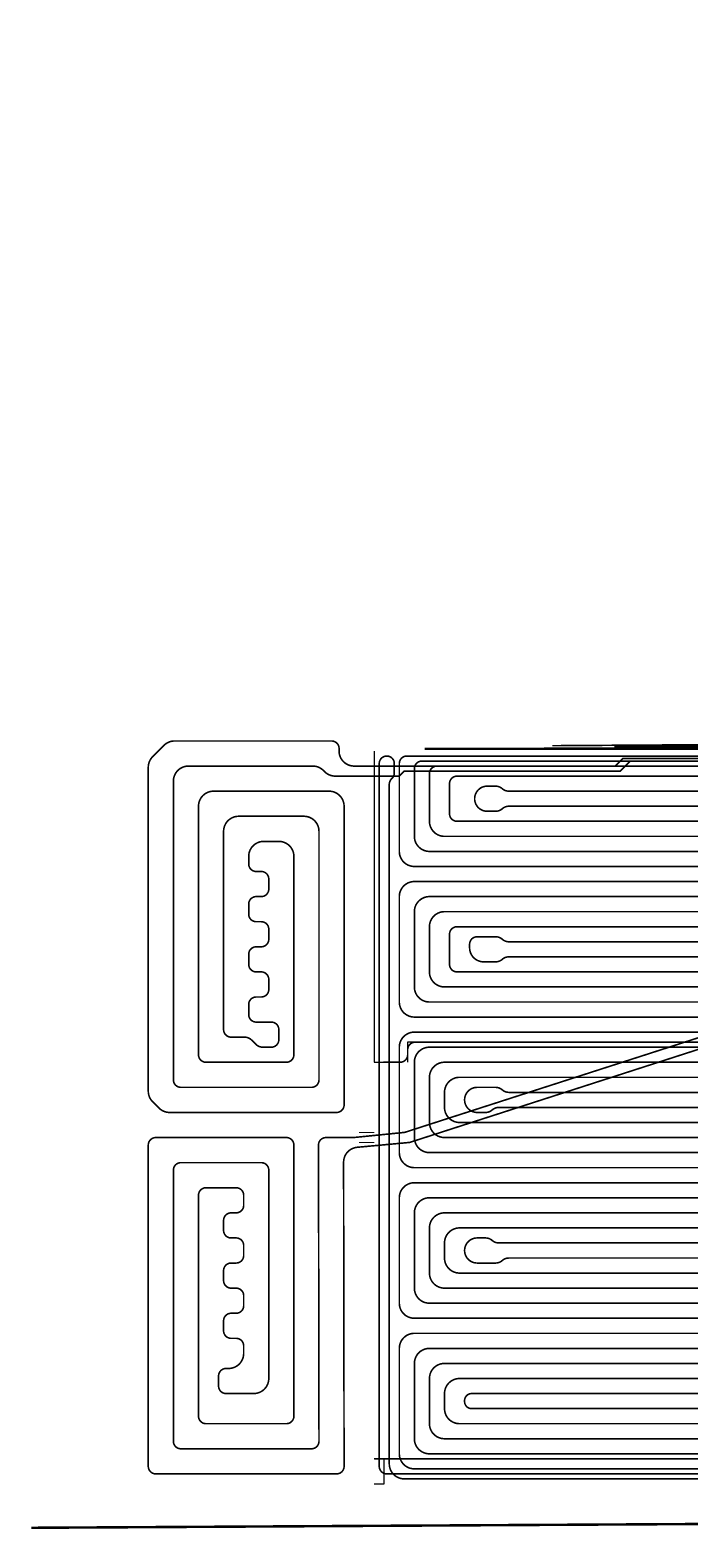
# Model space of a CAD drawing. Header units: inches. Extents: x 11970 to 30357, y 2676 to 17607.
# Drawn here: x 11970 to 18533, y 2676 to 17607 of the extents above; entities that cross this region are included whole.
import ezdxf

# ---------------------------------------------------------------- set-up
doc = ezdxf.new("R2010")
doc.units = ezdxf.units.IN
doc.header["$MEASUREMENT"] = 0
for name, color, linetype, true_color in [('Electro Grid', 7, 'Continuous', 0xc2ced6), ('Electro Schematic', 7, 'Continuous', 0xc2ced6), ('HF Pipes Schematic', 1, 'Continuous', 0xff0000)]:
    doc.layers.add(name, color=color, linetype=linetype, true_color=true_color)
doc.layers.add('Holes', color=50, linetype='Continuous', lineweight=5)

msp = doc.modelspace()

# ---------------------------------------------------------------- linework, layer by layer
at = {"layer": 'Electro Grid'}
for p, q in [((15398, 10425, 267), (15398, 7325, 267)), ((20181, 7525, 267), (15731, 7525, 267)), ((15731, 7525, 267), (15731, 7325, 267)), ((15398, 7325, 267), (15498, 7325, 267)), ((15498, 3375, 267), (15398, 3375, 267)), ((15498, 3275, 267), (15498, 3375, 267)), ((15498, 3125, 267), (15498, 3275, 267)), ((15498, 3125, 267), (15498, 3225, 267)), ((15398, 3125, 267), (15498, 3125, 267))]:
    msp.add_line(p, q, dxfattribs=at)
at = {"layer": 'Electro Schematic', "color": 244, "ltscale": 0.1, "const_width": 25, "elevation": 267}
for points in [[(28408, 9885), (28158, 9960), (27758, 9885), (27758, 9685), (27023, 9685), (22715, 9675), (22415, 9675), (20906, 9675), (20906, 10200), (20506, 10200), (20523, 10449), (15900, 10447)], [(28408, 9910), (28158, 9985), (27708, 9910), (27708, 9735), (27023, 9735), (22715, 9725), (22415, 9725), (20956, 9725), (20956, 10250), (20506, 10250), (20506, 10475), (17790, 10463)], [(20626, 2737), (11982, 2688)]]:
    msp.add_lwpolyline(points, dxfattribs=at)
at = {"layer": 'Electro Schematic', "color": 252, "ltscale": 0.1, "const_width": 16, "elevation": 267}
msp.add_lwpolyline([(20506, 10500), (17171, 10478)], dxfattribs=at)
for points in [[(20506, 10150), (20301, 10150, 0.414214), (20231, 10080), (20231, 7345, -0.414214), (20161, 7275), (19801, 7275, 0.413988), (19731, 7205), (19728, 3445, -0.413988), (19658, 3375), (15498, 3375), (15398, 3375)], [(20506, 10175), (20256, 10175, 0.414214), (20181, 10100), (20181, 7600, -0.414214), (20106, 7525), (15806, 7525, 0.414214), (15731, 7450), (15731, 7400, -0.414214), (15656, 7325), (15489, 7325)]]:
    msp.add_lwpolyline(points, format="xyb", dxfattribs=at)
at = {"layer": 'HF Pipes Schematic', "color": 1, "ltscale": 0.1, "const_width": 16, "elevation": 316}
msp.add_lwpolyline([(16813, 17599), (16813, 17599)], close=True, dxfattribs=at)
for points in [[(19265, 10325), (17948, 10325), (17848, 10225), (15698, 10225), (15648, 10175), (15448, 10175), (15198, 10175), (15098, 10175), (15010, 10175, -0.198912), (14904, 10219), (14892, 10231, 0.198912), (14786, 10275), (13548, 10275, 0.414214), (13398, 10125), (13398, 7150, 0.414214), (13473, 7075), (14773, 7075, 0.414214), (14848, 7150), (14848, 9625, 0.414214), (14698, 9775), (14048, 9775, 0.414214), (13898, 9625), (13898, 7650, 0.414214), (13973, 7575), (14107, 7575, -0.198912), (14177, 7546), (14219, 7504, 0.198912), (14289, 7475), (14373, 7475, 0.414214), (14448, 7550), (14448, 7650, 0.414214), (14373, 7725), (14223, 7725, -0.414214), (14148, 7800), (14148, 7900, -0.414214), (14223, 7975), (14273, 7975, 0.414214), (14348, 8050), (14348, 8150, 0.414214), (14273, 8225), (14223, 8225, -0.414214), (14148, 8300), (14148, 8400, -0.414214), (14223, 8475), (14273, 8475, 0.414214), (14348, 8550), (14348, 8650, 0.414214), (14273, 8725), (14223, 8725, -0.414214), (14148, 8800), (14148, 8900, -0.414214), (14223, 8975), (14273, 8975, 0.414214), (14348, 9050), (14348, 9150, 0.414214), (14273, 9225), (14223, 9225, -0.414214), (14148, 9300), (14148, 9375, -0.414214), (14298, 9525), (14448, 9525, -0.414214), (14598, 9375), (14598, 7400, -0.414214), (14523, 7325), (13723, 7325, -0.414214), (13648, 7400), (13648, 9875, -0.414214), (13798, 10025), (14948, 10025, -0.414214), (15098, 9875), (15098, 6900, -0.414214), (15023, 6825), (13360, 6825, -0.198912), (13254, 6869), (13192, 6931, -0.198912), (13148, 7037), (13148, 10263, -0.198912), (13192, 10369), (13304, 10481, -0.198912), (13410, 10525), (14973, 10525, -0.414214), (15048, 10450), (15048, 10425, 0.414214), (15198, 10275), (15448, 10275), (17798, 10275), (17873, 10350), (19340, 10350)], [(18836, 7521), (15759, 6529, -0.078169), (15736, 6525), (15229, 6478, 0.388072), (15093, 6329), (15098, 3300, -0.414691), (15023, 3225), (13223, 3225, -0.414214), (13148, 3300), (13148, 6500, -0.414214), (13223, 6575), (14523, 6575, -0.414214), (14598, 6500), (14598, 3800, -0.414214), (14523, 3725), (13723, 3725, -0.414214), (13648, 3800), (13648, 6000, -0.414214), (13723, 6075), (14023, 6075, -0.414214), (14098, 6000), (14098, 5900, -0.414214), (14023, 5825), (13973, 5825, 0.414214), (13898, 5750), (13898, 5650, 0.414214), (13973, 5575), (14023, 5575, -0.414214), (14098, 5500), (14098, 5400, -0.414214), (14023, 5325), (13973, 5325, 0.414214), (13898, 5250), (13898, 5150, 0.414214), (13973, 5075), (14023, 5075, -0.414214), (14098, 5000), (14098, 4900, -0.414214), (14023, 4825), (13973, 4825, 0.414214), (13898, 4750), (13898, 4650, 0.414214), (13973, 4575), (14023, 4575, -0.414214), (14098, 4500), (14098, 4425, -0.414214), (13948, 4275), (13923, 4275, 0.414214), (13848, 4200), (13848, 4100, 0.414214), (13923, 4025), (14198, 4025, 0.414214), (14348, 4175), (14348, 6250, 0.414214), (14273, 6325), (13473, 6325, 0.414214), (13398, 6250), (13398, 3550, 0.414214), (13473, 3475), (14773, 3475, 0.414713), (14848, 3550), (14843, 6500, -0.414722), (14918, 6575), (15193, 6575), (15686, 6625, 0.078169), (15709, 6629), (18787, 7621, 0.078988)]]:
    msp.add_lwpolyline(points, format="xyb", dxfattribs=at)
at = {"layer": 'HF Pipes Schematic', "elevation": 316}
msp.add_lwpolyline([(20248, 3175, 16, 16, 0), (15698, 3175, 16, 16, -0.414211), (15548, 3325, 16, 16, 0), (15548, 10094, 16, 16, -0.198912), (15570, 10147, 16, 16, 0), (15576, 10153, 16, 16, 0.198912), (15598, 10206, 16, 16, 0), (15598, 10300, 16, 16, 0.414214), (15523, 10375, 16, 16, 0), (15523, 10375, 16, 16, 0.414214), (15448, 10300, 16, 16, 0), (15448, 3300, 16, 16, 0.414214), (15523, 3225, 16, 16, 0), (15548, 3225, 16, 16, 0), (15548, 3225, 16, 16, 0), (20278, 3225, 16, 16, 0)], format="xyseb", dxfattribs=at)
at = {"layer": 'HF Pipes Schematic', "color": 6, "elevation": 316}
for points in [[(19948, 9275, 16, 16, 0), (15798, 9275, 16, 16, -0.414214), (15648, 9425, 16, 16, 0), (15648, 10300, 16, 16, -0.414214), (15723, 10375, 16, 16, 0), (20323, 10375, 16, 16, -0.414214)], [(20173, 10325, 16, 16, 0), (15873, 10325, 16, 16, 0.414214), (15798, 10250, 16, 16, 0), (15798, 9575, 16, 16, 0.413896), (15948, 9425, 16, 16, 0), (19798, 9423, 16, 16, 0.414362)], [(19648, 9575, 16, 16, 0), (16098, 9575, 16, 16, -0.414214), (15948, 9725, 16, 16, 0), (15948, 10200, 16, 16, -0.414214), (16023, 10275, 16, 16, 0), (20023, 10275, 16, 16, -0.414214)], [(19798, 10175, 16, 16, 0), (16223, 10175, 16, 16, 0.414214), (16148, 10100, 16, 16, 0), (16148, 9800, 16, 16, 0.414214), (16223, 9725, 16, 16, 0), (19257, 9725, 16, 16, -0.182676)], [(19257, 9875, 16, 16, 0), (16739, 9875, 16, 16, 0.182676), (16673, 9850, 16, 16, -0.182676), (16607, 9825, 16, 16, 0), (16523, 9825, 16, 16, -0.414214), (16398, 9950, 16, 16, 0), (16398, 9950, 16, 16, -0.414214), (16523, 10075, 16, 16, 0), (16607, 10075, 16, 16, -0.182676), (16673, 10050, 16, 16, 0.182676), (16739, 10025, 16, 16, 0), (19648, 10025, 16, 16, -0.416462)]]:
    msp.add_lwpolyline(points, format="xyseb", dxfattribs=at)
at = {"layer": 'HF Pipes Schematic', "color": 6, "const_width": 16, "elevation": 316}
msp.add_lwpolyline([(16324, 9992), (16324, 9992)], close=True, dxfattribs=at)
at = {"layer": 'HF Pipes Schematic', "color": 3, "const_width": 16, "elevation": 316}
for points in [[(20448, 7775), (15798, 7775, -0.414214), (15648, 7925), (15648, 8975, -0.414214), (15798, 9125), (20248, 9125, -0.414214)], [(20098, 8975), (15948, 8975, 0.414214), (15798, 8825), (15798, 8075, 0.414214), (15948, 7925), (20148, 7925, 0)], [(20248, 8075), (16098, 8075, -0.414214), (15948, 8225), (15948, 8675, -0.414214), (16098, 8825), (19948, 8825, -0.414214)], [(19357, 8675), (16223, 8675, 0.414214), (16148, 8600), (16148, 8300, 0.414214), (16223, 8225), (20098, 8225, 0.414214)], [(19951, 8375), (16739, 8375, 0.182676), (16673, 8350, -0.182676), (16607, 8325), (16488, 8325, -0.414214), (16348, 8465), (16348, 8500, -0.414214), (16423, 8575), (16607, 8575, -0.182676), (16673, 8550, 0.182676), (16739, 8525), (19348, 8525)], [(20178, 3275), (15798, 3275, -0.414214), (15648, 3425), (15648, 4475, -0.414214), (15798, 4625), (19878, 4625, -0.414214)], [(19728, 4475), (15948, 4475, 0.414214), (15798, 4325), (15798, 3575, 0.414214), (15948, 3425), (20028, 3425, 0.414214)], [(19878, 3575), (16098, 3575, -0.414214), (15948, 3725), (15948, 4175, -0.414214), (16098, 4325), (19578, 4325, -0.414214)], [(19428, 4175), (16248, 4175, 0.414214), (16098, 4025), (16098, 3875, 0.414214), (16248, 3725), (19728, 3725, 0.414214)], [(19578, 3875), (16368, 3875, -0.414214), (16298, 3945), (16298, 3955, -0.414214), (16368, 4025), (19428, 4025, 0.414214)]]:
    msp.add_lwpolyline(points, format="xyb", dxfattribs=at)
at = {"layer": 'HF Pipes Schematic', "color": 4, "elevation": 316}
for points in [[(19948, 6275, 16, 16, 0), (15798, 6275, 16, 16, -0.414214), (15648, 6425, 16, 16, 0), (15648, 7475, 16, 16, -0.414214), (15798, 7625, 16, 16, 0), (20248, 7625, 16, 16, -0.414214)], [(20098, 7475, 16, 16, 0), (15948, 7475, 16, 16, 0.414214), (15798, 7325, 16, 16, 0), (15798, 6575, 16, 16, 0.414214), (15948, 6425, 16, 16, 0), (19798, 6425, 16, 16, 0.414214)], [(19648, 6575, 16, 16, 0), (16098, 6575, 16, 16, -0.414214), (15948, 6725, 16, 16, 0), (15948, 7175, 16, 16, -0.414214), (16098, 7325, 16, 16, 0), (19948, 7325, 16, 16, -0.414214)], [(19798, 7175, 16, 16, 0), (16248, 7175, 16, 16, 0.414214), (16098, 7025, 16, 16, 0), (16098, 6875, 16, 16, 0.414219), (16248, 6725, 16, 16, 0), (19157, 6725, 16, 16, -0.182676)], [(19157, 6875, 16, 16, 0), (16639, 6875, 16, 16, 0.182676), (16573, 6850, 16, 16, -0.182676), (16507, 6825, 16, 16, 0), (16423, 6825, 16, 16, -0.414214), (16298, 6950, 16, 16, 0), (16298, 6950, 16, 16, -0.414214), (16423, 7075, 16, 16, 0), (16607, 7075, 16, 16, -0.182676), (16673, 7050, 16, 16, 0.182676), (16739, 7025, 16, 16, 0), (19648, 7025, 16, 16, -0.414662)]]:
    msp.add_lwpolyline(points, format="xyseb", dxfattribs=at)
at = {"layer": 'HF Pipes Schematic', "color": 2, "elevation": 316}
for points in [[(20173, 4775, 16, 16, 0), (15798, 4775, 16, 16, -0.414199), (15648, 4925, 16, 16, 0), (15648, 5975, 16, 16, -0.414212), (15798, 6125, 16, 16, 0), (19873, 6125, 16, 16, -0.414214)], [(19723, 5975, 16, 16, 0), (15948, 5975, 16, 16, 0.414214), (15798, 5825, 16, 16, 0), (15798, 5075, 16, 16, 0.414214), (15948, 4925, 16, 16, 0), (20023, 4925, 16, 16, 0.414214)], [(19873, 5075, 16, 16, 0), (16098, 5075, 16, 16, -0.414214), (15948, 5225, 16, 16, 0), (15948, 5675, 16, 16, -0.414214), (16098, 5825, 16, 16, 0), (19573, 5825, 16, 16, -0.414214)], [(19057, 5675, 16, 16, 0), (16248, 5675, 16, 16, 0.414214), (16098, 5525, 16, 16, 0), (16098, 5375, 16, 16, 0.414214), (16248, 5225, 16, 16, 0), (19723, 5225, 16, 16, 0.414214)], [(19573, 5375, 16, 16, 0), (16739, 5375, 16, 16, 0.182676), (16673, 5350, 16, 16, -0.182676), (16607, 5325, 16, 16, 0), (16423, 5325, 16, 16, -0.414214), (16298, 5450, 16, 16, 0), (16298, 5450, 16, 16, -0.414214), (16423, 5575, 16, 16, 0), (16507, 5575, 16, 16, -0.182676), (16573, 5550, 16, 16, 0.182676), (16639, 5525, 16, 16, 0), (19057, 5525, 16, 16, -0.182676)]]:
    msp.add_lwpolyline(points, format="xyseb", dxfattribs=at)
at = {"layer": 'Holes'}
for p, q in [((15398, 10275, 316), (15248, 10275, 316)), ((15398, 10175, 316), (15248, 10175, 316)), ((15398, 6625, 316), (15248, 6625, 316)), ((15398, 6525, 316), (15248, 6525, 316))]:
    msp.add_line(p, q, dxfattribs=at)

doc.saveas('drawing.dxf')
